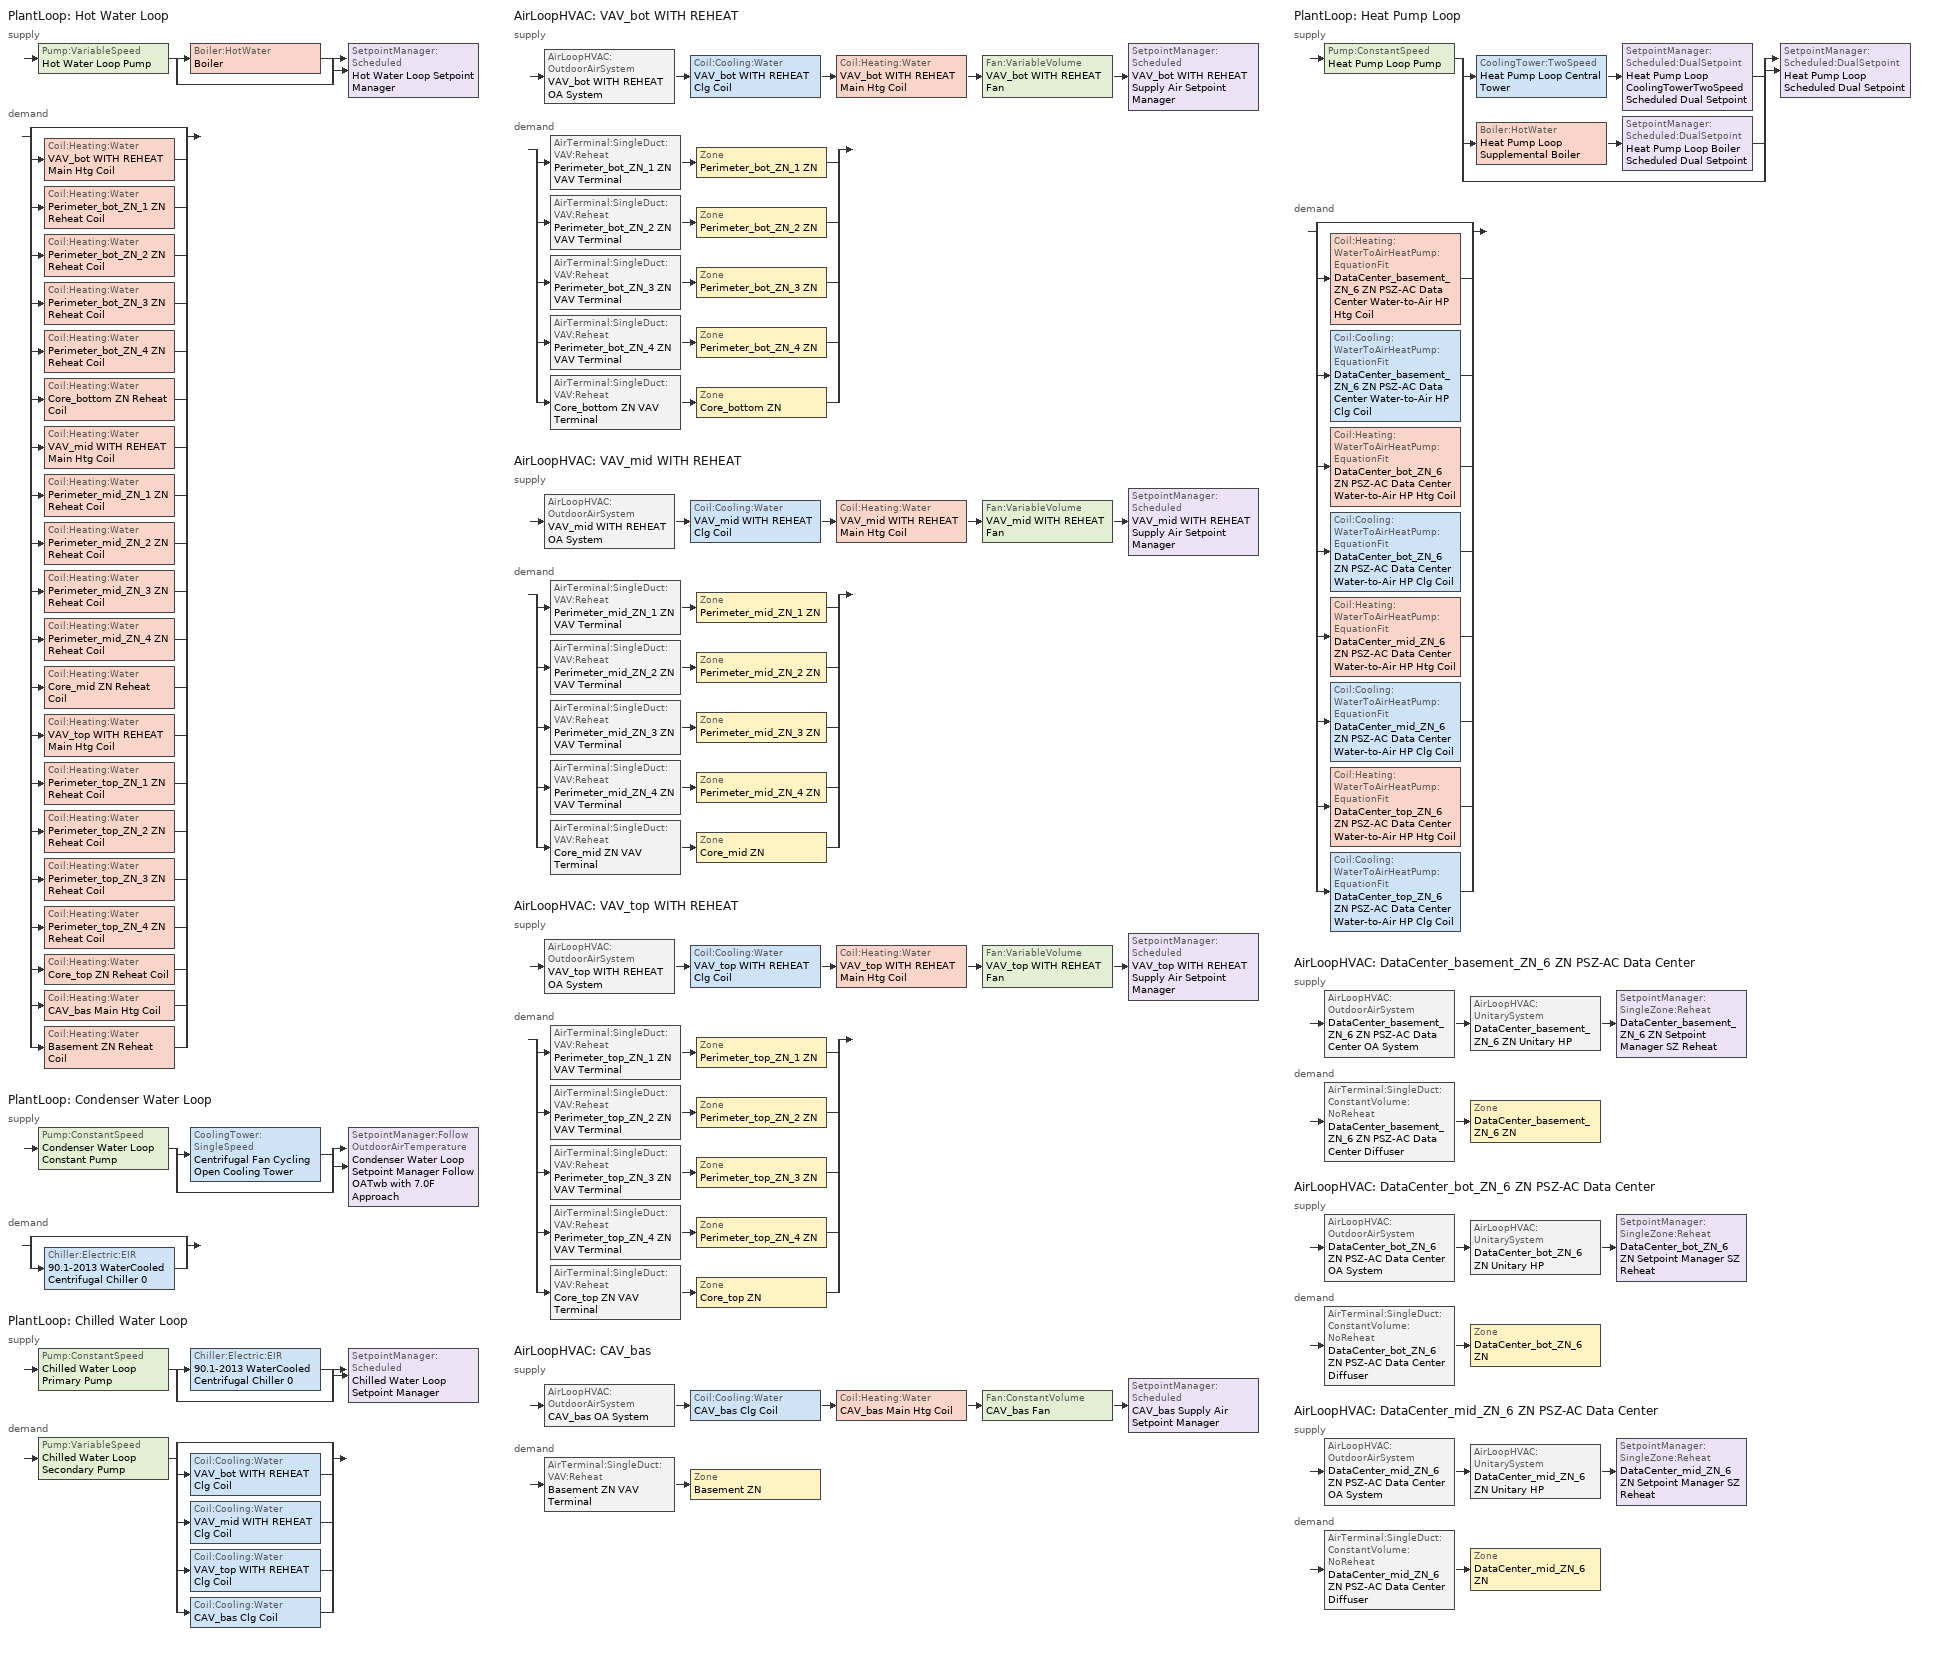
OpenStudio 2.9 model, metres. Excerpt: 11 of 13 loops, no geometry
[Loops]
PlantLoop 'Hot Water Loop'
 supply: Pump:VariableSpeed 'Hot Water Loop Pump' > split
  | Boiler:HotWater 'Boiler'
  | bypass
  join > SetpointManager:Scheduled 'Hot Water Loop Setpoint Manager'
 demand: split
  | bypass
  | Coil:Heating:Water 'VAV_bot WITH REHEAT Main Htg Coil'
  | Coil:Heating:Water 'Perimeter_bot_ZN_1 ZN Reheat Coil'
  | Coil:Heating:Water 'Perimeter_bot_ZN_2 ZN Reheat Coil'
  | Coil:Heating:Water 'Perimeter_bot_ZN_3 ZN Reheat Coil'
  | Coil:Heating:Water 'Perimeter_bot_ZN_4 ZN Reheat Coil'
  | Coil:Heating:Water 'Core_bottom ZN Reheat Coil'
  | Coil:Heating:Water 'VAV_mid WITH REHEAT Main Htg Coil'
  | Coil:Heating:Water 'Perimeter_mid_ZN_1 ZN Reheat Coil'
  | Coil:Heating:Water 'Perimeter_mid_ZN_2 ZN Reheat Coil'
  | Coil:Heating:Water 'Perimeter_mid_ZN_3 ZN Reheat Coil'
  | Coil:Heating:Water 'Perimeter_mid_ZN_4 ZN Reheat Coil'
  | Coil:Heating:Water 'Core_mid ZN Reheat Coil'
  | Coil:Heating:Water 'VAV_top WITH REHEAT Main Htg Coil'
  | Coil:Heating:Water 'Perimeter_top_ZN_1 ZN Reheat Coil'
  | Coil:Heating:Water 'Perimeter_top_ZN_2 ZN Reheat Coil'
  | Coil:Heating:Water 'Perimeter_top_ZN_3 ZN Reheat Coil'
  | Coil:Heating:Water 'Perimeter_top_ZN_4 ZN Reheat Coil'
  | Coil:Heating:Water 'Core_top ZN Reheat Coil'
  | Coil:Heating:Water 'CAV_bas Main Htg Coil'
  | Coil:Heating:Water 'Basement ZN Reheat Coil'
PlantLoop 'Condenser Water Loop'
 supply: Pump:ConstantSpeed 'Condenser Water Loop Constant Pump' > split
  | CoolingTower:SingleSpeed 'Centrifugal Fan Cycling Open Cooling Tower'
  | bypass
  join > SetpointManager:FollowOutdoorAirTemperature 'Condenser Water Loop Setpoint Manager Follow OATwb with 7.0F Approach'
 demand: split
  | bypass
  | Chiller:Electric:EIR '90.1-2013 WaterCooled  Centrifugal Chiller 0'
PlantLoop 'Chilled Water Loop'
 supply: Pump:ConstantSpeed 'Chilled Water Loop Primary Pump' > split
  | Chiller:Electric:EIR '90.1-2013 WaterCooled  Centrifugal Chiller 0'
  | bypass
  join > SetpointManager:Scheduled 'Chilled Water Loop Setpoint Manager'
 demand: Pump:VariableSpeed 'Chilled Water Loop Secondary Pump' > split
  | bypass
  | Coil:Cooling:Water 'VAV_bot WITH REHEAT Clg Coil'
  | Coil:Cooling:Water 'VAV_mid WITH REHEAT Clg Coil'
  | Coil:Cooling:Water 'VAV_top WITH REHEAT Clg Coil'
  | Coil:Cooling:Water 'CAV_bas Clg Coil'
AirLoopHVAC 'VAV_bot WITH REHEAT'
 supply: AirLoopHVAC:OutdoorAirSystem 'VAV_bot WITH REHEAT OA System' > Coil:Cooling:Water 'VAV_bot WITH REHEAT Clg Coil' > Coil:Heating:Water 'VAV_bot WITH REHEAT Main Htg Coil' > Fan:VariableVolume 'VAV_bot WITH REHEAT Fan' > SetpointManager:Scheduled 'VAV_bot WITH REHEAT Supply Air Setpoint Manager'
 demand: split
  | AirTerminal:SingleDuct:VAV:Reheat 'Perimeter_bot_ZN_1 ZN VAV Terminal' > Zone 'Perimeter_bot_ZN_1 ZN'
  | AirTerminal:SingleDuct:VAV:Reheat 'Perimeter_bot_ZN_2 ZN VAV Terminal' > Zone 'Perimeter_bot_ZN_2 ZN'
  | AirTerminal:SingleDuct:VAV:Reheat 'Perimeter_bot_ZN_3 ZN VAV Terminal' > Zone 'Perimeter_bot_ZN_3 ZN'
  | AirTerminal:SingleDuct:VAV:Reheat 'Perimeter_bot_ZN_4 ZN VAV Terminal' > Zone 'Perimeter_bot_ZN_4 ZN'
  | AirTerminal:SingleDuct:VAV:Reheat 'Core_bottom ZN VAV Terminal' > Zone 'Core_bottom ZN'
AirLoopHVAC 'VAV_mid WITH REHEAT'
 supply: AirLoopHVAC:OutdoorAirSystem 'VAV_mid WITH REHEAT OA System' > Coil:Cooling:Water 'VAV_mid WITH REHEAT Clg Coil' > Coil:Heating:Water 'VAV_mid WITH REHEAT Main Htg Coil' > Fan:VariableVolume 'VAV_mid WITH REHEAT Fan' > SetpointManager:Scheduled 'VAV_mid WITH REHEAT Supply Air Setpoint Manager'
 demand: split
  | AirTerminal:SingleDuct:VAV:Reheat 'Perimeter_mid_ZN_1 ZN VAV Terminal' > Zone 'Perimeter_mid_ZN_1 ZN'
  | AirTerminal:SingleDuct:VAV:Reheat 'Perimeter_mid_ZN_2 ZN VAV Terminal' > Zone 'Perimeter_mid_ZN_2 ZN'
  | AirTerminal:SingleDuct:VAV:Reheat 'Perimeter_mid_ZN_3 ZN VAV Terminal' > Zone 'Perimeter_mid_ZN_3 ZN'
  | AirTerminal:SingleDuct:VAV:Reheat 'Perimeter_mid_ZN_4 ZN VAV Terminal' > Zone 'Perimeter_mid_ZN_4 ZN'
  | AirTerminal:SingleDuct:VAV:Reheat 'Core_mid ZN VAV Terminal' > Zone 'Core_mid ZN'
AirLoopHVAC 'VAV_top WITH REHEAT'
 supply: AirLoopHVAC:OutdoorAirSystem 'VAV_top WITH REHEAT OA System' > Coil:Cooling:Water 'VAV_top WITH REHEAT Clg Coil' > Coil:Heating:Water 'VAV_top WITH REHEAT Main Htg Coil' > Fan:VariableVolume 'VAV_top WITH REHEAT Fan' > SetpointManager:Scheduled 'VAV_top WITH REHEAT Supply Air Setpoint Manager'
 demand: split
  | AirTerminal:SingleDuct:VAV:Reheat 'Perimeter_top_ZN_1 ZN VAV Terminal' > Zone 'Perimeter_top_ZN_1 ZN'
  | AirTerminal:SingleDuct:VAV:Reheat 'Perimeter_top_ZN_2 ZN VAV Terminal' > Zone 'Perimeter_top_ZN_2 ZN'
  | AirTerminal:SingleDuct:VAV:Reheat 'Perimeter_top_ZN_3 ZN VAV Terminal' > Zone 'Perimeter_top_ZN_3 ZN'
  | AirTerminal:SingleDuct:VAV:Reheat 'Perimeter_top_ZN_4 ZN VAV Terminal' > Zone 'Perimeter_top_ZN_4 ZN'
  | AirTerminal:SingleDuct:VAV:Reheat 'Core_top ZN VAV Terminal' > Zone 'Core_top ZN'
AirLoopHVAC 'CAV_bas'
 supply: AirLoopHVAC:OutdoorAirSystem 'CAV_bas OA System' > Coil:Cooling:Water 'CAV_bas Clg Coil' > Coil:Heating:Water 'CAV_bas Main Htg Coil' > Fan:ConstantVolume 'CAV_bas Fan' > SetpointManager:Scheduled 'CAV_bas Supply Air Setpoint Manager'
 demand: AirTerminal:SingleDuct:VAV:Reheat 'Basement ZN VAV Terminal' > Zone 'Basement ZN'
PlantLoop 'Heat Pump Loop'
 supply: Pump:ConstantSpeed 'Heat Pump Loop Pump' > split
  | CoolingTower:TwoSpeed 'Heat Pump Loop Central Tower' > SetpointManager:Scheduled:DualSetpoint 'Heat Pump Loop CoolingTowerTwoSpeed Scheduled Dual Setpoint'
  | Boiler:HotWater 'Heat Pump Loop Supplemental Boiler' > SetpointManager:Scheduled:DualSetpoint 'Heat Pump Loop Boiler Scheduled Dual Setpoint'
  | bypass
  join > SetpointManager:Scheduled:DualSetpoint 'Heat Pump Loop Scheduled Dual Setpoint'
 demand: split
  | bypass
  | Coil:Heating:WaterToAirHeatPump:EquationFit 'DataCenter_basement_ZN_6 ZN PSZ-AC Data Center Water-to-Air HP Htg Coil'
  | Coil:Cooling:WaterToAirHeatPump:EquationFit 'DataCenter_basement_ZN_6 ZN PSZ-AC Data Center Water-to-Air HP Clg Coil'
  | Coil:Heating:WaterToAirHeatPump:EquationFit 'DataCenter_bot_ZN_6 ZN PSZ-AC Data Center Water-to-Air HP Htg Coil'
  | Coil:Cooling:WaterToAirHeatPump:EquationFit 'DataCenter_bot_ZN_6 ZN PSZ-AC Data Center Water-to-Air HP Clg Coil'
  | Coil:Heating:WaterToAirHeatPump:EquationFit 'DataCenter_mid_ZN_6 ZN PSZ-AC Data Center Water-to-Air HP Htg Coil'
  | Coil:Cooling:WaterToAirHeatPump:EquationFit 'DataCenter_mid_ZN_6 ZN PSZ-AC Data Center Water-to-Air HP Clg Coil'
  | Coil:Heating:WaterToAirHeatPump:EquationFit 'DataCenter_top_ZN_6 ZN PSZ-AC Data Center Water-to-Air HP Htg Coil'
  | Coil:Cooling:WaterToAirHeatPump:EquationFit 'DataCenter_top_ZN_6 ZN PSZ-AC Data Center Water-to-Air HP Clg Coil'
AirLoopHVAC 'DataCenter_basement_ZN_6 ZN PSZ-AC Data Center'
 supply: AirLoopHVAC:OutdoorAirSystem 'DataCenter_basement_ZN_6 ZN PSZ-AC Data Center OA System' > AirLoopHVAC:UnitarySystem 'DataCenter_basement_ZN_6 ZN Unitary HP' > SetpointManager:SingleZone:Reheat 'DataCenter_basement_ZN_6 ZN Setpoint Manager SZ Reheat'
 demand: AirTerminal:SingleDuct:ConstantVolume:NoReheat 'DataCenter_basement_ZN_6 ZN PSZ-AC Data Center Diffuser' > Zone 'DataCenter_basement_ZN_6 ZN'
AirLoopHVAC 'DataCenter_bot_ZN_6 ZN PSZ-AC Data Center'
 supply: AirLoopHVAC:OutdoorAirSystem 'DataCenter_bot_ZN_6 ZN PSZ-AC Data Center OA System' > AirLoopHVAC:UnitarySystem 'DataCenter_bot_ZN_6 ZN Unitary HP' > SetpointManager:SingleZone:Reheat 'DataCenter_bot_ZN_6 ZN Setpoint Manager SZ Reheat'
 demand: AirTerminal:SingleDuct:ConstantVolume:NoReheat 'DataCenter_bot_ZN_6 ZN PSZ-AC Data Center Diffuser' > Zone 'DataCenter_bot_ZN_6 ZN'
AirLoopHVAC 'DataCenter_mid_ZN_6 ZN PSZ-AC Data Center'
 supply: AirLoopHVAC:OutdoorAirSystem 'DataCenter_mid_ZN_6 ZN PSZ-AC Data Center OA System' > AirLoopHVAC:UnitarySystem 'DataCenter_mid_ZN_6 ZN Unitary HP' > SetpointManager:SingleZone:Reheat 'DataCenter_mid_ZN_6 ZN Setpoint Manager SZ Reheat'
 demand: AirTerminal:SingleDuct:ConstantVolume:NoReheat 'DataCenter_mid_ZN_6 ZN PSZ-AC Data Center Diffuser' > Zone 'DataCenter_mid_ZN_6 ZN'
[Sizing:Zone] Zone Cooling Design Supply Air Temperature Input Method=SupplyAirTemperature; Zone Cooling Design Supply Air Temperature {C}=12.7778; Zone Cooling Design Supply Air Temperature Difference {deltaC}=11.11; Zone Heating Design Supply Air Temperature Input Method=SupplyAirTemperature; Zone Heating Design Supply Air Temperature {C}=40; Zone Heating Design Supply Air Temperature Difference {deltaC}=11.11; Zone Cooling Design Supply Air Humidity Ratio {kg-H2O/kg-air}=0.0085; Zone Heating Design Supply Air Humidity Ratio {kg-H2O/kg-air}=0.008; Heating Design Air Flow Method=DesignDay; Account for Dedicated Outdoor Air System=No; Dedicated Outdoor Air System Control Strategy=NeutralSupplyAir; Dedicated Outdoor Air Low Setpoint Temperature for Design {C}=autosize; Dedicated Outdoor Air High Setpoint Temperature for Design {C}=autosize
Name | Cooling Design Air Flow Method
Core_bottom ZN; Core_mid ZN; Core_top ZN; Perimeter_bot_ZN_1 ZN; Perimeter_bot_ZN_2 ZN; Perimeter_bot_ZN_3 ZN; Perimeter_bot_ZN_4 ZN; Perimeter_mid_ZN_1 ZN; Perimeter_mid_ZN_2 ZN; Perimeter_mid_ZN_3 ZN; Perimeter_mid_ZN_4 ZN; Perimeter_top_ZN_1 ZN; Perimeter_top_ZN_2 ZN; Perimeter_top_ZN_3 ZN; Perimeter_top_ZN_4 ZN | DesignDayWithLimit
DataCenter_basement_ZN_6 ZN; DataCenter_bot_ZN_6 ZN; DataCenter_mid_ZN_6 ZN | DesignDay
[Zone equipment]
Basement ZN: Basement ZN VAV Terminal
Core_bottom ZN: Core_bottom ZN VAV Terminal
Core_mid ZN: Core_mid ZN VAV Terminal
Core_top ZN: Core_top ZN VAV Terminal
DataCenter_basement_ZN_6 ZN: DataCenter_basement_ZN_6 ZN PSZ-AC Data Center Diffuser
DataCenter_bot_ZN_6 ZN: DataCenter_bot_ZN_6 ZN PSZ-AC Data Center Diffuser
DataCenter_mid_ZN_6 ZN: DataCenter_mid_ZN_6 ZN PSZ-AC Data Center Diffuser
Perimeter_bot_ZN_1 ZN: Perimeter_bot_ZN_1 ZN VAV Terminal
Perimeter_bot_ZN_2 ZN: Perimeter_bot_ZN_2 ZN VAV Terminal
Perimeter_bot_ZN_3 ZN: Perimeter_bot_ZN_3 ZN VAV Terminal
Perimeter_bot_ZN_4 ZN: Perimeter_bot_ZN_4 ZN VAV Terminal
Perimeter_mid_ZN_1 ZN: Perimeter_mid_ZN_1 ZN VAV Terminal
Perimeter_mid_ZN_2 ZN: Perimeter_mid_ZN_2 ZN VAV Terminal
Perimeter_mid_ZN_3 ZN: Perimeter_mid_ZN_3 ZN VAV Terminal
Perimeter_mid_ZN_4 ZN: Perimeter_mid_ZN_4 ZN VAV Terminal
Perimeter_top_ZN_1 ZN: Perimeter_top_ZN_1 ZN VAV Terminal
Perimeter_top_ZN_2 ZN: Perimeter_top_ZN_2 ZN VAV Terminal
Perimeter_top_ZN_3 ZN: Perimeter_top_ZN_3 ZN VAV Terminal
Perimeter_top_ZN_4 ZN: Perimeter_top_ZN_4 ZN VAV Terminal
[PlantLoop] Glycol Concentration=0; Plant Loop Volume {m3}=Autocalculate; Load Distribution Scheme=Optimal
Name | Fluid Type | Minimum Loop Temperature {C} | Maximum Loop Temperature {C} | Common Pipe Simulation
Hot Water Loop | Water | 10
Condenser Water Loop |  | 5 | 80
Chilled Water Loop |  | 1 | 40 | CommonPipe
Heat Pump Loop | Water | 5 | 80
[Sizing:Plant] Sizing Option=NonCoincident; Zone Timesteps in Averaging Window=1; Coincident Sizing Factor Mode=None
Name | Loop Type | Design Loop Exit Temperature {C} | Loop Design Temperature Difference {deltaC}
Hot Water Loop | Heating | 82.2222 | 11.1111
Condenser Water Loop | Condenser | 29.4444 | 5.55556
Chilled Water Loop | Cooling | 6.66667 | 5.61111
Heat Pump Loop | Heating | 39 | 11
[SetpointManager:Scheduled] Control Variable=Temperature
Name | Schedule
Hot Water Loop Setpoint Manager | Hot Water Loop Temp - 180F
Chilled Water Loop Setpoint Manager | Chilled Water Loop Temp - 44F
VAV_bot WITH REHEAT Supply Air Setpoint Manager | Supply Air Temp - 55.0F
VAV_mid WITH REHEAT Supply Air Setpoint Manager | Supply Air Temp - 55.0F 1
VAV_top WITH REHEAT Supply Air Setpoint Manager | Supply Air Temp - 55.0F 2
CAV_bas Supply Air Setpoint Manager | Supply Air Temp - 55.0F 3
[Pump:VariableSpeed] Motor Efficiency=0.9; Pump Control Type=Intermittent; Skin Loss Radiative Fraction=0.5; Design Power Sizing Method=PowerPerFlowPerPressure; Design Electric Power per Unit Flow Rate {W/(m3/s)}=348701.1; Design Shaft Power per Unit Flow Rate per Unit Head {W-s/m3-Pa}=1.28205; Design Minimum Flow Rate Fraction=0
Name | Rated Pump Head {Pa} | Fraction of Motor Inefficiencies to Fluid Stream | Coefficient 1 of the Part Load Performance Curve | Coefficient 2 of the Part Load Performance Curve | Coefficient 3 of the Part Load Performance Curve | Coefficient 4 of the Part Load Performance Curve
Hot Water Loop Pump | 179344
Chilled Water Loop Secondary Pump | 134508 | 0 | 0 | 0.0205 | 0.4101 | 0.5753
[Boiler:HotWater] Fuel Type=NaturalGas; Efficiency Curve Temperature Evaluation Variable=LeavingBoiler; Minimum Part Load Ratio=0; Maximum Part Load Ratio=1.2; Optimum Part Load Ratio=1; Water Outlet Upper Temperature Limit {C}=95; Parasitic Electric Load {W}=0; Sizing Factor=1
Name | Nominal Thermal Efficiency | Design Water Outlet Temperature {C} | Boiler Flow Mode
Boiler | 0.78 | 82.2222 | LeavingSetpointModulated
Heat Pump Loop Supplemental Boiler | 0.8 | 30 | ConstantFlow
[SetpointManager:FollowOutdoorAirTemperature]
Condenser Water Loop Setpoint Manager Follow OATwb with 7.0F Approach: Control Variable=Temperature; Reference Temperature Type=OutdoorAirWetBulb; Offset Temperature Difference {deltaC}=3.88889; Maximum Setpoint Temperature {C}=29.4444; Minimum Setpoint Temperature {C}=21.1111
[Pump:ConstantSpeed] Rated Flow Rate {m3/s}=autosize; Rated Power Consumption {W}=autosize; Motor Efficiency=0.9; Fraction of Motor Inefficiencies to Fluid Stream=0; Pump Control Type=Intermittent; Design Power Sizing Method=PowerPerFlowPerPressure; Design Electric Power per Unit Flow Rate {W/(m3/s)}=348701.1; Design Shaft Power per Unit Flow Rate per Unit Head {W-s/m3-Pa}=1.28205
Name | Rated Pump Head {Pa}
Condenser Water Loop Constant Pump | 148557
Chilled Water Loop Primary Pump | 44836
Heat Pump Loop Pump | 179344
[CoolingTower:SingleSpeed]
Centrifugal Fan Cycling Open Cooling Tower: Design Water Flow Rate {m3/s}=autosize; Design Air Flow Rate {m3/s}=autosize; Fan Power at Design Air Flow Rate {W}=autosize; U-Factor Times Area Value at Design Air Flow Rate {W/K}=autosize; Air Flow Rate in Free Convection Regime {m3/s}=autosize; U-Factor Times Area Value at Free Convection Air Flow Rate {W/K}=autosize; Performance Input Method=UFactorTimesAreaAndDesignWaterFlowRate; Free Convection Capacity {W}=0; Basin Heater Capacity {W/K}=0; Evaporation Loss Mode=LossFactor; Evaporation Loss Factor {percent/K}=0.2; Drift Loss Percent {percent}=0.008; Blowdown Calculation Mode=ConcentrationRatio; Blowdown Concentration Ratio=3; Capacity Control=FanCycling; Number of Cells=2; Cell Control=MinimalCell; Cell Minimum  Water Flow Rate Fraction=0.33; Cell Maximum Water Flow Rate Fraction=2.5; Sizing Factor=1; Free Convection Air Flow Rate Sizing Factor=0.1; Free Convection U-Factor Times Area Value Sizing Factor=0.1; Heat Rejection Capacity and Nominal Capacity Sizing Ratio=1.25; Free Convection Nominal Capacity Sizing Factor=0.1; Design Inlet Air Dry-Bulb Temperature {C}=35; Design Inlet Air Wet-Bulb Temperature {C}=25.6; Design Approach Temperature {deltaC}=autosize; Design Range Temperature {deltaC}=autosize
[Chiller:Electric:EIR]
90.1-2013 WaterCooled  Centrifugal Chiller 0: Reference Capacity {W}=Autosize; Reference COP {W/W}=5.5; Reference Leaving Chilled Water Temperature {C}=6.66667; Reference Entering Condenser Fluid Temperature {C}=35; Cooling Capacity Function of Temperature Curve=Curve Biquadratic 1; Electric Input to Cooling Output Ratio Function of Temperature Curve=Curve Biquadratic 2; Electric Input to Cooling Output Ratio Function of Part Load Ratio Curve=Curve Quadratic 1; Minimum Part Load Ratio=0.15; Maximum Part Load Ratio=1; Optimum Part Load Ratio=1; Minimum Unloading Ratio=0.25; Condenser Type=WaterCooled; Leaving Chilled Water Lower Temperature Limit {C}=2.22222; Chiller Flow Mode=ConstantFlow; Design Heat Recovery Water Flow Rate {m3/s}=0; Sizing Factor=1; Basin Heater Capacity {W/K}=0; Basin Heater Setpoint Temperature {C}=10
[AirLoopHVAC] Design Supply Air Flow Rate {m3/s}=AutoSize
Name | Availability Schedule
VAV_bot WITH REHEAT; VAV_mid WITH REHEAT; VAV_top WITH REHEAT; CAV_bas | OfficeLarge HVACOperationSchd
DataCenter_basement_ZN_6 ZN PSZ-AC Data Center; DataCenter_bot_ZN_6 ZN PSZ-AC Data Center; DataCenter_mid_ZN_6 ZN PSZ-AC Data Center | Always On Discrete
[Sizing:System] Type of Load to Size On=Sensible; Design Outdoor Air Flow Rate {m3/s}=Autosize; Preheat Design Temperature {C}=7.22222; Preheat Design Humidity Ratio {kg-H2O/kg-Air}=0.008; Precool Design Temperature {C}=12.7778; Precool Design Humidity Ratio {kg-H2O/kg-Air}=0.008; Central Cooling Design Supply Air Temperature {C}=12.7778; Sizing Option=Coincident; 100% Outdoor Air in Cooling=No; 100% Outdoor Air in Heating=No; Central Cooling Design Supply Air Humidity Ratio {kg-H2O/kg-Air}=0.0085; Central Heating Design Supply Air Humidity Ratio {kg-H2O/kg-Air}=0.008; Cooling Design Air Flow Method=DesignDay; Cooling Design Air Flow Rate {m3/s}=0; Heating Design Air Flow Method=DesignDay; Heating Design Air Flow Rate {m3/s}=0; System Outdoor Air Method=ZoneSum; Zone Maximum Outdoor Air Fraction=1; Cooling Supply Air Flow Rate Per Floor Area {m3/s-m2}=0.00996765; Cooling Fraction of Autosized Cooling Supply Air Flow Rate=1; Cooling Supply Air Flow Rate Per Unit Cooling Capacity {m3/s-W}=3.94755e-05; Heating Supply Air Flow Rate Per Floor Area {m3/s-m2}=0.00996765; Heating Fraction of Autosized Heating Supply Air Flow Rate=1; Heating Fraction of Autosized Cooling Supply Air Flow Rate=1; Heating Supply Air Flow Rate Per Unit Heating Capacity {m3/s-W}=3.15882e-05; Cooling Design Capacity Method=CoolingDesignCapacity; Cooling Design Capacity {W}=autosize; Cooling Design Capacity Per Floor Area {W/m2}=234.7; Fraction of Autosized Cooling Design Capacity=1; Heating Design Capacity Method=HeatingDesignCapacity; Heating Design Capacity {W}=autosize; Heating Design Capacity Per Floor Area {W/m2}=157; Fraction of Autosized Heating Design Capacity=1; Central Cooling Capacity Control Method=OnOff
Name | Central Heating Maximum System Air Flow Ratio | Central Heating Design Supply Air Temperature {C}
VAV_bot WITH REHEAT; VAV_mid WITH REHEAT; VAV_top WITH REHEAT | 0.3 | 12.7778
CAV_bas | 1 | 16.6667
DataCenter_basement_ZN_6 ZN PSZ-AC Data Center; DataCenter_bot_ZN_6 ZN PSZ-AC Data Center; DataCenter_mid_ZN_6 ZN PSZ-AC Data Center | 1 | 40
[Fan:VariableVolume] Availability Schedule=Always On Discrete; Fan Total Efficiency=0.62; Pressure Rise {Pa}=996.356; Maximum Flow Rate {m3/s}=Autosize; Fan Power Minimum Flow Rate Input Method=Fraction; Fan Power Minimum Flow Fraction=0.25; Fan Power Minimum Air Flow Rate {m3/s}=0; Motor Efficiency=0.9; Motor In Airstream Fraction=1; Fan Power Coefficient 1=0.0407599; Fan Power Coefficient 2=0.088045; Fan Power Coefficient 3=-0.0729261; Fan Power Coefficient 4=0.94374; Fan Power Coefficient 5=0
VAV_bot WITH REHEAT Fan; VAV_mid WITH REHEAT Fan; VAV_top WITH REHEAT Fan
[Coil:Heating:Water] Availability Schedule=Always On Discrete; Rated Inlet Water Temperature {C}=82.2222; Rated Outlet Water Temperature {C}=71.1111
Name | Rated Inlet Air Temperature {C} | Rated Outlet Air Temperature {C}
VAV_bot WITH REHEAT Main Htg Coil; VAV_mid WITH REHEAT Main Htg Coil; VAV_top WITH REHEAT Main Htg Coil | 7.22222 | 12.7778
Perimeter_bot_ZN_1 ZN Reheat Coil; Perimeter_bot_ZN_2 ZN Reheat Coil; Perimeter_bot_ZN_3 ZN Reheat Coil; Perimeter_bot_ZN_4 ZN Reheat Coil; Core_bottom ZN Reheat Coil; Perimeter_mid_ZN_1 ZN Reheat Coil; Perimeter_mid_ZN_2 ZN Reheat Coil; Perimeter_mid_ZN_3 ZN Reheat Coil; Perimeter_mid_ZN_4 ZN Reheat Coil; Core_mid ZN Reheat Coil; Perimeter_top_ZN_1 ZN Reheat Coil; Perimeter_top_ZN_2 ZN Reheat Coil; Perimeter_top_ZN_3 ZN Reheat Coil; Perimeter_top_ZN_4 ZN Reheat Coil; Core_top ZN Reheat Coil | 12.7778 | 40
CAV_bas Main Htg Coil | 7.22222 | 16.6667
Basement ZN Reheat Coil | 16.6667 | 50
[Controller:WaterCoil] Minimum Actuated Flow {m3/s}=0
Name | Water Coil | Action | Controller Convergence Tolerance {deltaC}
VAV_bot WITH REHEAT Main Htg Coil Controller | VAV_bot WITH REHEAT Main Htg Coil | Normal | 0.1
VAV_bot WITH REHEAT Clg Coil Controller | VAV_bot WITH REHEAT Clg Coil | Reverse
Perimeter_bot_ZN_1 ZN Reheat Coil Controller | Perimeter_bot_ZN_1 ZN Reheat Coil | Normal | 0.1
Perimeter_bot_ZN_2 ZN Reheat Coil Controller | Perimeter_bot_ZN_2 ZN Reheat Coil | Normal | 0.1
Perimeter_bot_ZN_3 ZN Reheat Coil Controller | Perimeter_bot_ZN_3 ZN Reheat Coil | Normal | 0.1
Perimeter_bot_ZN_4 ZN Reheat Coil Controller | Perimeter_bot_ZN_4 ZN Reheat Coil | Normal | 0.1
Core_bottom ZN Reheat Coil Controller | Core_bottom ZN Reheat Coil | Normal | 0.1
VAV_mid WITH REHEAT Main Htg Coil Controller | VAV_mid WITH REHEAT Main Htg Coil | Normal | 0.1
VAV_mid WITH REHEAT Clg Coil Controller | VAV_mid WITH REHEAT Clg Coil | Reverse
Perimeter_mid_ZN_1 ZN Reheat Coil Controller | Perimeter_mid_ZN_1 ZN Reheat Coil | Normal | 0.1
Perimeter_mid_ZN_2 ZN Reheat Coil Controller | Perimeter_mid_ZN_2 ZN Reheat Coil | Normal | 0.1
Perimeter_mid_ZN_3 ZN Reheat Coil Controller | Perimeter_mid_ZN_3 ZN Reheat Coil | Normal | 0.1
Perimeter_mid_ZN_4 ZN Reheat Coil Controller | Perimeter_mid_ZN_4 ZN Reheat Coil | Normal | 0.1
Core_mid ZN Reheat Coil Controller | Core_mid ZN Reheat Coil | Normal | 0.1
VAV_top WITH REHEAT Main Htg Coil Controller | VAV_top WITH REHEAT Main Htg Coil | Normal | 0.1
VAV_top WITH REHEAT Clg Coil Controller | VAV_top WITH REHEAT Clg Coil | Reverse
Perimeter_top_ZN_1 ZN Reheat Coil Controller | Perimeter_top_ZN_1 ZN Reheat Coil | Normal | 0.1
Perimeter_top_ZN_2 ZN Reheat Coil Controller | Perimeter_top_ZN_2 ZN Reheat Coil | Normal | 0.1
Perimeter_top_ZN_3 ZN Reheat Coil Controller | Perimeter_top_ZN_3 ZN Reheat Coil | Normal | 0.1
Perimeter_top_ZN_4 ZN Reheat Coil Controller | Perimeter_top_ZN_4 ZN Reheat Coil | Normal | 0.1
Core_top ZN Reheat Coil Controller | Core_top ZN Reheat Coil | Normal | 0.1
CAV_bas Main Htg Coil Controller | CAV_bas Main Htg Coil | Normal | 0.1
CAV_bas Clg Coil Controller | CAV_bas Clg Coil | Reverse
Basement ZN Reheat Coil Controller | Basement ZN Reheat Coil | Normal | 0.1
[Coil:Cooling:Water] Availability Schedule=Always On Discrete; Design Inlet Water Temperature {C}=Autosize; Heat Exchanger Configuration=CrossFlow
VAV_bot WITH REHEAT Clg Coil; VAV_mid WITH REHEAT Clg Coil; VAV_top WITH REHEAT Clg Coil; CAV_bas Clg Coil
[Controller:OutdoorAir] Minimum Outdoor Air Flow Rate {m3/s}=autosize; Maximum Outdoor Air Flow Rate {m3/s}=Autosize; Economizer Control Type=NoEconomizer; Economizer Control Action Type=ModulateFlow; Economizer Maximum Limit Dry-Bulb Temperature {C}=28; Economizer Maximum Limit Enthalpy {J/kg}=64000; Lockout Type=NoLockout; Minimum Limit Type=FixedMinimum; High Humidity Control=No; Heat Recovery Bypass Control Type=BypassWhenWithinEconomizerLimits
Name | Minimum Outdoor Air Schedule | Controller Mechanical Ventilation | Minimum Fraction of Outdoor Air Schedule
VAV_bot WITH REHEAT OA Controller | OfficeLarge MinOA_MotorizedDamper_Sched | VAV_bot WITH REHEAT Vent Controller
VAV_mid WITH REHEAT OA Controller | OfficeLarge MinOA_MotorizedDamper_Sched | VAV_mid WITH REHEAT Vent Controller
VAV_top WITH REHEAT OA Controller | OfficeLarge MinOA_MotorizedDamper_Sched | VAV_top WITH REHEAT Vent Controller
CAV_bas OA Controller |  | CAV_bas Vent Controller | OfficeLarge MinOA_MotorizedDamper_Sched
DataCenter_basement_ZN_6 ZN PSZ-AC Data Center OA System Controller | Always On Discrete | Controller Mechanical Ventilation 1
DataCenter_bot_ZN_6 ZN PSZ-AC Data Center OA System Controller | Always On Discrete | Controller Mechanical Ventilation 2
DataCenter_mid_ZN_6 ZN PSZ-AC Data Center OA System Controller | Always On Discrete | Controller Mechanical Ventilation 3
[Controller:MechanicalVentilation] Availability Schedule=Always On Discrete
Name | System Outdoor Air Method
VAV_bot WITH REHEAT Vent Controller; VAV_mid WITH REHEAT Vent Controller; VAV_top WITH REHEAT Vent Controller | VentilationRateProcedure
CAV_bas Vent Controller; Controller Mechanical Ventilation 1; Controller Mechanical Ventilation 2; Controller Mechanical Ventilation 3 | ZoneSum
[AirLoopHVAC:OutdoorAirSystem]
Name | Controller
VAV_bot WITH REHEAT OA System | VAV_bot WITH REHEAT OA Controller
VAV_mid WITH REHEAT OA System | VAV_mid WITH REHEAT OA Controller
VAV_top WITH REHEAT OA System | VAV_top WITH REHEAT OA Controller
CAV_bas OA System | CAV_bas OA Controller
DataCenter_basement_ZN_6 ZN PSZ-AC Data Center OA System | DataCenter_basement_ZN_6 ZN PSZ-AC Data Center OA System Controller
DataCenter_bot_ZN_6 ZN PSZ-AC Data Center OA System | DataCenter_bot_ZN_6 ZN PSZ-AC Data Center OA System Controller
DataCenter_mid_ZN_6 ZN PSZ-AC Data Center OA System | DataCenter_mid_ZN_6 ZN PSZ-AC Data Center OA System Controller
[AirTerminal:SingleDuct:VAV:Reheat] Availability Schedule=Always On Discrete; Maximum Air Flow Rate {m3/s}=AutoSize; Zone Minimum Air Flow Input Method=Constant; Constant Minimum Air Flow Fraction=0.2; Fixed Minimum Air Flow Rate {m3/s}=0; Maximum Hot Water or Steam Flow Rate {m3/s}=AutoSize; Minimum Hot Water or Steam Flow Rate {m3/s}=0; Convergence Tolerance=0.001; Damper Heating Action=ReverseWithLimits; Maximum Flow Fraction During Reheat=0.5; Control For Outdoor Air=No
Name | Reheat Coil | Maximum Flow per Zone Floor Area During Reheat {m3/s-m2} | Maximum Reheat Air Temperature {C}
Perimeter_bot_ZN_1 ZN VAV Terminal | Perimeter_bot_ZN_1 ZN Reheat Coil | AutoSize | 40
Perimeter_bot_ZN_2 ZN VAV Terminal | Perimeter_bot_ZN_2 ZN Reheat Coil | AutoSize | 40
Perimeter_bot_ZN_3 ZN VAV Terminal | Perimeter_bot_ZN_3 ZN Reheat Coil | AutoSize | 40
Perimeter_bot_ZN_4 ZN VAV Terminal | Perimeter_bot_ZN_4 ZN Reheat Coil | AutoSize | 40
Core_bottom ZN VAV Terminal | Core_bottom ZN Reheat Coil | AutoSize | 40
Perimeter_mid_ZN_1 ZN VAV Terminal | Perimeter_mid_ZN_1 ZN Reheat Coil | AutoSize | 40
Perimeter_mid_ZN_2 ZN VAV Terminal | Perimeter_mid_ZN_2 ZN Reheat Coil | AutoSize | 40
Perimeter_mid_ZN_3 ZN VAV Terminal | Perimeter_mid_ZN_3 ZN Reheat Coil | AutoSize | 40
Perimeter_mid_ZN_4 ZN VAV Terminal | Perimeter_mid_ZN_4 ZN Reheat Coil | AutoSize | 40
Core_mid ZN VAV Terminal | Core_mid ZN Reheat Coil | AutoSize | 40
Perimeter_top_ZN_1 ZN VAV Terminal | Perimeter_top_ZN_1 ZN Reheat Coil | AutoSize | 40
Perimeter_top_ZN_2 ZN VAV Terminal | Perimeter_top_ZN_2 ZN Reheat Coil | AutoSize | 40
Perimeter_top_ZN_3 ZN VAV Terminal | Perimeter_top_ZN_3 ZN Reheat Coil | AutoSize | 40
Perimeter_top_ZN_4 ZN VAV Terminal | Perimeter_top_ZN_4 ZN Reheat Coil | AutoSize | 40
Core_top ZN VAV Terminal | Core_top ZN Reheat Coil | AutoSize | 40
Basement ZN VAV Terminal | Basement ZN Reheat Coil | 0 | 50
[Fan:ConstantVolume]
CAV_bas Fan: Availability Schedule=Always On Discrete; Fan Total Efficiency=0.62; Pressure Rise {Pa}=996.356; Maximum Flow Rate {m3/s}=AutoSize; Motor Efficiency=0.9; Motor In Airstream Fraction=1
[SetpointManager:Scheduled:DualSetpoint] High Setpoint Schedule=Heat Pump Loop High Temp - 65F; Low Setpoint Schedule=Heat Pump Loop Low Temp - 41F
Heat Pump Loop Scheduled Dual Setpoint; Heat Pump Loop CoolingTowerTwoSpeed Scheduled Dual Setpoint; Heat Pump Loop Boiler Scheduled Dual Setpoint
[CoolingTower:TwoSpeed]
Heat Pump Loop Central Tower: Design Water Flow Rate {m3/s}=autosize; High Fan Speed Air Flow Rate {m3/s}=autosize; High Fan Speed Fan Power {W}=autosize; High Fan Speed U-Factor Times Area Value {W/K}=autosize; Low Fan Speed Air Flow Rate {m3/s}=AutoSize; Low Fan Speed Fan Power {W}=AutoSize; Low Fan Speed U-Factor Times Area Value {W/K}=AutoSize; Sizing Factor=1; Design Inlet Air Dry-Bulb Temperature {C}=35; Design Inlet Air Wet-Bulb Temperature {C}=25.6; Design Approach Temperature {deltaC}=autosize; Design Range Temperature {deltaC}=autosize
[SetpointManager:SingleZone:Reheat] Minimum Supply Air Temperature {C}=12.7778; Maximum Supply Air Temperature {C}=40
Name | Control Zone
DataCenter_basement_ZN_6 ZN Setpoint Manager SZ Reheat | DataCenter_basement_ZN_6 ZN
DataCenter_bot_ZN_6 ZN Setpoint Manager SZ Reheat | DataCenter_bot_ZN_6 ZN
DataCenter_mid_ZN_6 ZN Setpoint Manager SZ Reheat | DataCenter_mid_ZN_6 ZN
[Fan:OnOff] Availability Schedule=Always On Discrete; Fan Total Efficiency=0.54; Pressure Rise {Pa}=622.722; Maximum Flow Rate {m3/s}=autosize; Motor Efficiency=0.9; Motor In Airstream Fraction=1
Name | Fan Power Ratio Function of Speed Ratio Curve | Fan Efficiency Ratio Function of Speed Ratio Curve
DataCenter_basement_ZN_6 ZN PSZ-AC Data Center Fan | Fan On Off Power Curve | Fan On Off Efficiency Curve
DataCenter_bot_ZN_6 ZN PSZ-AC Data Center Fan | Fan On Off Power Curve 1 | Fan On Off Efficiency Curve 1
DataCenter_mid_ZN_6 ZN PSZ-AC Data Center Fan | Fan On Off Power Curve 2 | Fan On Off Efficiency Curve 2
[Coil:Heating:WaterToAirHeatPump:EquationFit] Rated Heating Coefficient of Performance {W/W}=4.2; Heating Capacity Coefficient 1=0.237847; Heating Capacity Coefficient 2=-3.35824; Heating Capacity Coefficient 3=3.8064; Heating Capacity Coefficient 4=0.1792; Heating Capacity Coefficient 5=0.128607; Heating Power Consumption Coefficient 1=-3.79176; Heating Power Consumption Coefficient 2=3.38799; Heating Power Consumption Coefficient 3=1.50226; Heating Power Consumption Coefficient 4=-0.177654; Heating Power Consumption Coefficient 5=-0.10308
DataCenter_basement_ZN_6 ZN PSZ-AC Data Center Water-to-Air HP Htg Coil; DataCenter_bot_ZN_6 ZN PSZ-AC Data Center Water-to-Air HP Htg Coil; DataCenter_mid_ZN_6 ZN PSZ-AC Data Center Water-to-Air HP Htg Coil; DataCenter_top_ZN_6 ZN PSZ-AC Data Center Water-to-Air HP Htg Coil
[Coil:Cooling:WaterToAirHeatPump:EquationFit] Rated Cooling Coefficient of Performance {W/W}=3.4; Total Cooling Capacity Coefficient 1=-4.30267; Total Cooling Capacity Coefficient 2=7.18537; Total Cooling Capacity Coefficient 3=-2.23947; Total Cooling Capacity Coefficient 4=0.139996; Total Cooling Capacity Coefficient 5=0.10266; Sensible Cooling Capacity Coefficient 1=6.00194; Sensible Cooling Capacity Coefficient 2=22.6301; Sensible Cooling Capacity Coefficient 3=-26.7961; Sensible Cooling Capacity Coefficient 4=-1.72375; Sensible Cooling Capacity Coefficient 5=0.490645; Sensible Cooling Capacity Coefficient 6=0.0693119; Cooling Power Consumption Coefficient 1=-5.67776; Cooling Power Consumption Coefficient 2=0.438988; Cooling Power Consumption Coefficient 3=5.84528; Cooling Power Consumption Coefficient 4=0.141606; Cooling Power Consumption Coefficient 5=-0.168728
DataCenter_basement_ZN_6 ZN PSZ-AC Data Center Water-to-Air HP Clg Coil; DataCenter_bot_ZN_6 ZN PSZ-AC Data Center Water-to-Air HP Clg Coil; DataCenter_mid_ZN_6 ZN PSZ-AC Data Center Water-to-Air HP Clg Coil; DataCenter_top_ZN_6 ZN PSZ-AC Data Center Water-to-Air HP Clg Coil
[Coil:Heating:Electric] Availability Schedule=Always On Discrete; Efficiency=1
DataCenter_basement_ZN_6 ZN PSZ-AC Data Center Electric Backup Htg Coil; DataCenter_bot_ZN_6 ZN PSZ-AC Data Center Electric Backup Htg Coil; DataCenter_mid_ZN_6 ZN PSZ-AC Data Center Electric Backup Htg Coil
[AirLoopHVAC:UnitarySystem] Control Type=Load; Dehumidification Control Type=None; Fan Placement=BlowThrough; Supply Air Fan Operating Mode Schedule=Always On Discrete; DX Heating Coil Sizing Ratio=1; Use DOAS DX Cooling Coil=No; DOAS DX Cooling Coil Leaving Minimum Air Temperature {C}=2; Latent Load Control=SensibleOnlyLoadControl; Supply Air Flow Rate During Cooling Operation {m3/s}=Autosize; Supply Air Flow Rate During Heating Operation {m3/s}=Autosize; Supply Air Flow Rate When No Cooling or Heating is Required {m3/s}=Autosize; Maximum Supply Air Temperature {C}=80; Maximum Outdoor Dry-Bulb Temperature for Supplemental Heater Operation {C}=4.44444; Maximum Cycling Rate {cycles/hr}=2.5; Heat Pump Time Constant {s}=60; Fraction of On-Cycle Power Use=0.01; Heat Pump Fan Delay Time {s}=60; Ancilliary On-Cycle Electric Power {W}=0; Ancilliary Off-Cycle Electric Power {W}=0
Name | Controlling Zone or Thermostat Location | Supply Fan | Heating Coil | Cooling Coil | Supplemental Heating Coil
DataCenter_basement_ZN_6 ZN Unitary HP | DataCenter_basement_ZN_6 ZN | DataCenter_basement_ZN_6 ZN PSZ-AC Data Center Fan | DataCenter_basement_ZN_6 ZN PSZ-AC Data Center Water-to-Air HP Htg Coil | DataCenter_basement_ZN_6 ZN PSZ-AC Data Center Water-to-Air HP Clg Coil | DataCenter_basement_ZN_6 ZN PSZ-AC Data Center Electric Backup Htg Coil
DataCenter_bot_ZN_6 ZN Unitary HP | DataCenter_bot_ZN_6 ZN | DataCenter_bot_ZN_6 ZN PSZ-AC Data Center Fan | DataCenter_bot_ZN_6 ZN PSZ-AC Data Center Water-to-Air HP Htg Coil | DataCenter_bot_ZN_6 ZN PSZ-AC Data Center Water-to-Air HP Clg Coil | DataCenter_bot_ZN_6 ZN PSZ-AC Data Center Electric Backup Htg Coil
DataCenter_mid_ZN_6 ZN Unitary HP | DataCenter_mid_ZN_6 ZN | DataCenter_mid_ZN_6 ZN PSZ-AC Data Center Fan | DataCenter_mid_ZN_6 ZN PSZ-AC Data Center Water-to-Air HP Htg Coil | DataCenter_mid_ZN_6 ZN PSZ-AC Data Center Water-to-Air HP Clg Coil | DataCenter_mid_ZN_6 ZN PSZ-AC Data Center Electric Backup Htg Coil
[AirTerminal:SingleDuct:ConstantVolume:NoReheat] Availability Schedule=Always On Discrete; Maximum Air Flow Rate {m3/s}=AutoSize
DataCenter_basement_ZN_6 ZN PSZ-AC Data Center Diffuser; DataCenter_bot_ZN_6 ZN PSZ-AC Data Center Diffuser; DataCenter_mid_ZN_6 ZN PSZ-AC Data Center Diffuser
[Schedule:Constant]
Always On Discrete: Value=1
[Schedule:Ruleset]
Name | Default Day Schedule | Summer Design Day Schedule | Winter Design Day Schedule
Hot Water Loop Temp - 180F | Hot Water Loop Temp - 180F Default
Chilled Water Loop Temp - 44F | Chilled Water Loop Temp - 44F Default
OfficeLarge HVACOperationSchd | OfficeLarge HVACOperationSchd Default | OfficeLarge HVACOperationSchd Summer Design Day | OfficeLarge HVACOperationSchd Winter Design Day
OfficeLarge MinOA_MotorizedDamper_Sched | OfficeLarge MinOA_MotorizedDamper_Sched Default | OfficeLarge MinOA_MotorizedDamper_Sched Summer Design Day | OfficeLarge MinOA_MotorizedDamper_Sched Winter Design Day
Supply Air Temp - 55.0F | Supply Air Temp - 55.0F Default
Supply Air Temp - 55.0F 1 | Supply Air Temp - 55.0F Default 1
Supply Air Temp - 55.0F 2 | Supply Air Temp - 55.0F Default 2
Supply Air Temp - 55.0F 3 | Supply Air Temp - 55.0F Default 3
Heat Pump Loop High Temp - 65F | Heat Pump Loop High Temp - 65F Default
Heat Pump Loop Low Temp - 41F | Heat Pump Loop Low Temp - 41F Default
[Schedule:Day]
Hot Water Loop Temp - 180F Default: 24, 0, 82.2222
Chilled Water Loop Temp - 44F Default: 24, 0, 6.66667
OfficeLarge HVACOperationSchd Default; OfficeLarge MinOA_MotorizedDamper_Sched Default: 24, 0, 0
OfficeLarge HVACOperationSchd Summer Design Day; OfficeLarge HVACOperationSchd SmrDsn|Wkdy Day: 6, 0, 0, 22, 0, 1, 24, 0, 0
OfficeLarge HVACOperationSchd Winter Design Day; OfficeLarge HVACOperationSchd WntrDsn|Sat Day: 6, 0, 0, 18, 0, 1, 24, 0, 0
OfficeLarge MinOA_MotorizedDamper_Sched Summer Design Day; OfficeLarge MinOA_MotorizedDamper_Sched SmrDsn|Wkdy Day: 7, 0, 0, 22, 0, 1, 24, 0, 0
OfficeLarge MinOA_MotorizedDamper_Sched Winter Design Day; OfficeLarge MinOA_MotorizedDamper_Sched WntrDsn|Sat Day: 7, 0, 0, 18, 0, 1, 24, 0, 0
Supply Air Temp - 55.0F Default; Supply Air Temp - 55.0F Default 1; Supply Air Temp - 55.0F Default 2; Supply Air Temp - 55.0F Default 3: 24, 0, 12.7778
Heat Pump Loop High Temp - 65F Default: 24, 0, 18.3333
Heat Pump Loop Low Temp - 41F Default: 24, 0, 5
[Schedule:Rule] Date Specification Type=DateRange; Start Month=1; Start Day=1; End Month=12; End Day=31
Name | Schedule Ruleset | Rule Order | Day Schedule | Apply Monday | Apply Tuesday | Apply Wednesday | Apply Thursday | Apply Friday | Apply Saturday
Schedule Rule 27 | OfficeLarge HVACOperationSchd | 1 | OfficeLarge HVACOperationSchd SmrDsn|Wkdy Day | Yes | Yes | Yes | Yes | Yes
Schedule Rule 28 | OfficeLarge HVACOperationSchd | 0 | OfficeLarge HVACOperationSchd WntrDsn|Sat Day |  |  |  |  |  | Yes
Schedule Rule 29 | OfficeLarge MinOA_MotorizedDamper_Sched | 1 | OfficeLarge MinOA_MotorizedDamper_Sched SmrDsn|Wkdy Day | Yes | Yes | Yes | Yes | Yes
Schedule Rule 30 | OfficeLarge MinOA_MotorizedDamper_Sched | 0 | OfficeLarge MinOA_MotorizedDamper_Sched WntrDsn|Sat Day |  |  |  |  |  | Yes
[Curve:Biquadratic] Minimum Value of x=5; Maximum Value of x=10; Minimum Value of y=24; Maximum Value of y=35
Name | Coefficient1 Constant | Coefficient2 x | Coefficient3 x**2 | Coefficient4 y | Coefficient5 y**2 | Coefficient6 x*y
Curve Biquadratic 1 | 1.02152 | 0.0370359 | 0.000233248 | -0.00389405 | -6.52536e-05 | -0.000268045
Curve Biquadratic 2 | 0.701769 | -0.00452016 | 0.00053311 | -0.00549821 | 0.000544579 | -0.000729032
[Curve:Quadratic]
Curve Quadratic 1: Coefficient1 Constant=0.0636912; Coefficient2 x=0.584888; Coefficient3 x**2=0.352803; Minimum Value of x=0; Maximum Value of x=1
[Curve:Exponent] Coefficient1 Constant=1; Coefficient2 Constant=0; Coefficient3 Constant=0; Minimum Value of x=0; Maximum Value of x=1
Fan On Off Power Curve; Fan On Off Power Curve 1; Fan On Off Power Curve 2
[Curve:Cubic] Coefficient1 Constant=1; Coefficient2 x=0; Coefficient3 x**2=0; Coefficient4 x**3=0; Minimum Value of x=0; Maximum Value of x=1
Fan On Off Efficiency Curve; Fan On Off Efficiency Curve 1; Fan On Off Efficiency Curve 2
